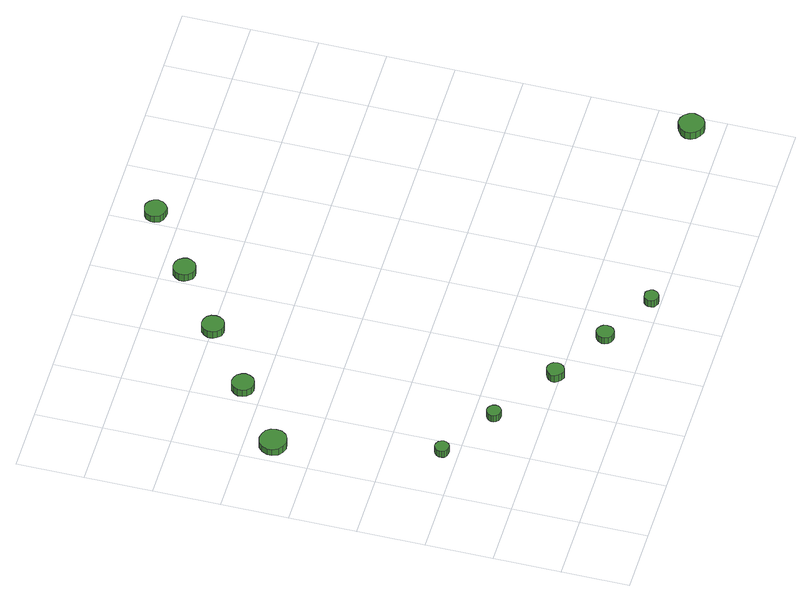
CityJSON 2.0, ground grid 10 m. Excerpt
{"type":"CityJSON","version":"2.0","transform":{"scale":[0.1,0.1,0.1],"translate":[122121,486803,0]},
"CityObjects":{
"tree1":{"type":"SolitaryVegetationObject","attributes":{"function":"something"},"geometry":[{"type":"MultiSurface","lod":"1","boundaries":[[[0,1,2,3,4,5,6,7,8,9,10,11,12,13,14]],[[15,16,17,18,19,20,21,22,23,24,25,26,27,28,29]],[[0,29,28,1]],[[1,28,27,2]],[[2,27,26,3]],[[3,26,25,4]],[[4,25,24,5]],[[5,24,23,6]],[[6,23,22,7]],[[7,22,21,8]],[[8,21,20,9]],[[9,20,19,10]],[[10,19,18,11]],[[11,18,17,12]],[[12,17,16,13]],[[13,16,15,14]],[[14,15,29,0]]]}]},
"tree2":{"type":"SolitaryVegetationObject","attributes":{"function":"something"},"geometry":[{"type":"MultiSurface","lod":"1","boundaries":[[[30,31,32,33,34,35,36,37,38,39,40,41,42,43,44]],[[45,46,47,48,49,50,51,52,53,54,55,56,57,58,59]],[[30,59,58,31]],[[31,58,57,32]],[[32,57,56,33]],[[33,56,55,34]],[[34,55,54,35]],[[35,54,53,36]],[[36,53,52,37]],[[37,52,51,38]],[[38,51,50,39]],[[39,50,49,40]],[[40,49,48,41]],[[41,48,47,42]],[[42,47,46,43]],[[43,46,45,44]],[[44,45,59,30]]]}]},
"tree3":{"type":"SolitaryVegetationObject","attributes":{"function":"something"},"geometry":[{"type":"MultiSurface","lod":"1","boundaries":[[[60,61,62,63,64,65,66,67,68,69,70,71,72,73,74]],[[75,76,77,78,79,80,81,82,83,84,85,86,87,88,89]],[[60,89,88,61]],[[61,88,87,62]],[[62,87,86,63]],[[63,86,85,64]],[[64,85,84,65]],[[65,84,83,66]],[[66,83,82,67]],[[67,82,81,68]],[[68,81,80,69]],[[69,80,79,70]],[[70,79,78,71]],[[71,78,77,72]],[[72,77,76,73]],[[73,76,75,74]],[[74,75,89,60]]]}]},
"tree4":{"type":"SolitaryVegetationObject","attributes":{"function":"something"},"geometry":[{"type":"MultiSurface","lod":"1","boundaries":[[[90,91,92,93,94,95,96,97,98,99,100,101,102,103,104]],[[105,106,107,108,109,110,111,112,113,114,115,116,117,118,119]],[[90,119,118,91]],[[91,118,117,92]],[[92,117,116,93]],[[93,116,115,94]],[[94,115,114,95]],[[95,114,113,96]],[[96,113,112,97]],[[97,112,111,98]],[[98,111,110,99]],[[99,110,109,100]],[[100,109,108,101]],[[101,108,107,102]],[[102,107,106,103]],[[103,106,105,104]],[[104,105,119,90]]]}]},
"tree5":{"type":"SolitaryVegetationObject","attributes":{"function":"something"},"geometry":[{"type":"MultiSurface","lod":"1","boundaries":[[[120,121,122,123,124,125,126,127,128,129,130,131,132,133,134]],[[135,136,137,138,139,140,141,142,143,144,145,146,147,148,149]],[[120,149,148,121]],[[121,148,147,122]],[[122,147,146,123]],[[123,146,145,124]],[[124,145,144,125]],[[125,144,143,126]],[[126,143,142,127]],[[127,142,141,128]],[[128,141,140,129]],[[129,140,139,130]],[[130,139,138,131]],[[131,138,137,132]],[[132,137,136,133]],[[133,136,135,134]],[[134,135,149,120]]]}]},
"tree6":{"type":"SolitaryVegetationObject","attributes":{"function":"something"},"geometry":[{"type":"MultiSurface","lod":"1","boundaries":[[[150,151,152,153,154,155,156,157,158,159,160,161,162,163,164]],[[165,166,167,168,169,170,171,172,173,174,175,176,177,178,179]],[[150,179,178,151]],[[151,178,177,152]],[[152,177,176,153]],[[153,176,175,154]],[[154,175,174,155]],[[155,174,173,156]],[[156,173,172,157]],[[157,172,171,158]],[[158,171,170,159]],[[159,170,169,160]],[[160,169,168,161]],[[161,168,167,162]],[[162,167,166,163]],[[163,166,165,164]],[[164,165,179,150]]]}]},
"tree7":{"type":"SolitaryVegetationObject","attributes":{"function":"something"},"geometry":[{"type":"MultiSurface","lod":"1","boundaries":[[[180,181,182,183,184,185,186,187,188,189,190,191,192,193,194]],[[195,196,197,198,199,200,201,202,203,204,205,206,207,208,209]],[[180,209,208,181]],[[181,208,207,182]],[[182,207,206,183]],[[183,206,205,184]],[[184,205,204,185]],[[185,204,203,186]],[[186,203,202,187]],[[187,202,201,188]],[[188,201,200,189]],[[189,200,199,190]],[[190,199,198,191]],[[191,198,197,192]],[[192,197,196,193]],[[193,196,195,194]],[[194,195,209,180]]]}]},
"tree8":{"type":"SolitaryVegetationObject","attributes":{"function":"something"},"geometry":[{"type":"MultiSurface","lod":"1","boundaries":[[[210,211,212,213,214,215,216,217,218,219,220,221,222,223,224]],[[225,226,227,228,229,230,231,232,233,234,235,236,237,238,239]],[[210,239,238,211]],[[211,238,237,212]],[[212,237,236,213]],[[213,236,235,214]],[[214,235,234,215]],[[215,234,233,216]],[[216,233,232,217]],[[217,232,231,218]],[[218,231,230,219]],[[219,230,229,220]],[[220,229,228,221]],[[221,228,227,222]],[[222,227,226,223]],[[223,226,225,224]],[[224,225,239,210]]]}]},
"tree9":{"type":"SolitaryVegetationObject","attributes":{"function":"something"},"geometry":[{"type":"MultiSurface","lod":"1","boundaries":[[[240,241,242,243,244,245,246,247,248,249,250,251,252,253,254]],[[255,256,257,258,259,260,261,262,263,264,265,266,267,268,269]],[[240,269,268,241]],[[241,268,267,242]],[[242,267,266,243]],[[243,266,265,244]],[[244,265,264,245]],[[245,264,263,246]],[[246,263,262,247]],[[247,262,261,248]],[[248,261,260,249]],[[249,260,259,250]],[[250,259,258,251]],[[251,258,257,252]],[[252,257,256,253]],[[253,256,255,254]],[[254,255,269,240]]]}]},
"tree10":{"type":"SolitaryVegetationObject","attributes":{"function":"something"},"geometry":[{"type":"MultiSurface","lod":"1","boundaries":[[[270,271,272,273,274,275,276,277,278,279,280,281,282,283,284]],[[285,286,287,288,289,290,291,292,293,294,295,296,297,298,299]],[[270,299,298,271]],[[271,298,297,272]],[[272,297,296,273]],[[273,296,295,274]],[[274,295,294,275]],[[275,294,293,276]],[[276,293,292,277]],[[277,292,291,278]],[[278,291,290,279]],[[279,290,289,280]],[[280,289,288,281]],[[281,288,287,282]],[[282,287,286,283]],[[283,286,285,284]],[[284,285,299,270]]]}]},
"tree11":{"type":"SolitaryVegetationObject","attributes":{"function":"something"},"geometry":[{"type":"MultiSurface","lod":"1","boundaries":[[[300,301,302,303,304,305,306,307,308,309,310,311,312,313,314]],[[315,316,317,318,319,320,321,322,323,324,325,326,327,328,329]],[[300,329,328,301]],[[301,328,327,302]],[[302,327,326,303]],[[303,326,325,304]],[[304,325,324,305]],[[305,324,323,306]],[[306,323,322,307]],[[307,322,321,308]],[[308,321,320,309]],[[309,320,319,310]],[[310,319,318,311]],[[311,318,317,312]],[[312,317,316,313]],[[313,316,315,314]],[[314,315,329,300]]]}]}
},
"vertices":[
[86,223,28],[85,227,28],[82,231,28],[78,233,28],[74,234,28],[70,232,28],[66,229,28],[65,225,28],[65,221,28],[66,217,28],[70,214,28],[74,213,28],[78,213,28],[82,215,28],[85,219,28],[85,219,16],[82,215,16],[78,213,16],[74,213,16],[70,214,16],[66,217,16],[65,221,16],[65,225,16],[66,229,16],[70,232,16],[74,234,16],[78,233,16],[82,231,16],[85,227,16],[86,223,16],
[48,458,25],[47,466,25],[42,473,25],[34,477,25],[26,478,25],[18,476,25],[12,470,25],[8,462,25],[8,454,25],[12,446,25],[18,441,25],[26,438,25],[34,439,25],[42,443,25],[47,450,25],[47,450,13],[42,443,13],[34,439,13],[26,438,13],[18,441,13],[12,446,13],[8,454,13],[8,462,13],[12,470,13],[18,476,13],[26,478,13],[34,477,13],[42,473,13],[47,466,13],[48,458,13],
[172,170,28],[171,175,28],[168,178,28],[164,180,28],[160,181,28],[156,179,28],[153,176,28],[151,172,28],[151,168,28],[153,164,28],[156,161,28],[160,160,28],[164,160,28],[168,162,28],[171,166,28],[171,166,15],[168,162,15],[164,160,15],[160,160,15],[156,161,15],[153,164,15],[151,168,15],[151,172,15],[153,176,15],[156,179,15],[160,181,15],[164,180,15],[168,178,15],[171,175,15],[172,170,15],
[142,529,24],[140,535,24],[136,541,24],[130,544,24],[124,545,24],[117,543,24],[112,538,24],[109,532,24],[109,525,24],[112,519,24],[117,514,24],[124,512,24],[130,513,24],[136,516,24],[140,522,24],[140,522,11],[136,516,11],[130,513,11],[124,512,11],[117,514,11],[112,519,11],[109,525,11],[109,532,11],[112,538,11],[117,543,11],[124,545,11],[130,544,11],[136,541,11],[140,535,11],[142,529,11],
[275,107,27],[274,113,27],[271,117,27],[266,120,27],[261,120,27],[256,118,27],[252,115,27],[249,110,27],[249,105,27],[252,100,27],[256,96,27],[261,94,27],[266,95,27],[271,98,27],[274,102,27],[274,102,14],[271,98,14],[266,95,14],[261,94,14],[256,96,14],[252,100,14],[249,105,14],[249,110,14],[252,115,14],[256,118,14],[261,120,14],[266,120,14],[271,117,14],[274,113,14],[275,107,14],
[365,59,25],[364,64,25],[361,68,25],[356,71,25],[351,72,25],[346,70,25],[342,66,25],[340,61,25],[340,56,25],[342,51,25],[346,48,25],[351,46,25],[356,46,25],[361,49,25],[364,53,25],[364,53,13],[361,49,13],[356,46,13],[351,46,13],[346,48,13],[342,51,13],[340,56,13],[340,61,13],[342,66,13],[346,70,13],[351,72,13],[356,71,13],[361,68,13],[364,64,13],[365,59,13],
[240,599,23],[239,606,23],[235,612,23],[229,615,23],[222,616,23],[216,614,23],[211,609,23],[208,603,23],[208,596,23],[211,590,23],[216,585,23],[222,583,23],[229,584,23],[235,587,23],[239,593,23],[239,593,10],[235,587,10],[229,584,10],[222,583,10],[216,585,10],[211,590,10],[208,596,10],[208,603,10],[211,609,10],[216,614,10],[222,616,10],[229,615,10],[235,612,10],[239,606,10],[240,599,10],
[448,14,25],[447,18,25],[444,22,25],[441,24,25],[436,24,25],[432,23,25],[429,20,25],[427,16,25],[427,12,25],[429,7,25],[432,5,25],[436,3,25],[441,4,25],[444,6,25],[447,9,25],[447,9,12],[444,6,12],[441,4,12],[436,3,12],[432,5,12],[429,7,12],[427,12,12],[427,16,12],[429,20,12],[432,23,12],[436,24,12],[441,24,12],[444,22,12],[447,18,12],[448,14,12],
[338,668,22],[336,674,22],[332,680,22],[326,683,22],[319,684,22],[313,682,22],[308,677,22],[305,671,22],[305,664,22],[308,658,22],[313,653,22],[319,651,22],[326,652,22],[332,655,22],[336,661,22],[336,661,9],[332,655,9],[326,652,9],[319,651,9],[313,653,9],[308,658,9],[305,664,9],[305,671,9],[308,677,9],[313,682,9],[319,684,9],[326,683,9],[332,680,9],[336,674,9],[338,668,9],
[437,737,21],[435,744,21],[431,749,21],[425,753,21],[419,753,21],[412,751,21],[407,747,21],[404,740,21],[404,734,21],[407,727,21],[412,723,21],[419,721,21],[425,721,21],[431,725,21],[435,730,21],[435,730,9],[431,725,9],[425,721,9],[419,721,9],[412,723,9],[407,727,9],[404,734,9],[404,740,9],[407,747,9],[412,751,9],[419,753,9],[425,753,9],[431,749,9],[435,744,9],[437,737,9],
[795,47,23],[793,55,23],[789,61,23],[782,65,23],[774,66,23],[767,63,23],[761,58,23],[757,51,23],[757,43,23],[761,36,23],[767,31,23],[774,28,23],[782,29,23],[789,33,23],[793,39,23],[793,39,10],[789,33,10],[782,29,10],[774,28,10],[767,31,10],[761,36,10],[757,43,10],[757,51,10],[761,58,10],[767,63,10],[774,66,10],[782,65,10],[789,61,10],[793,55,10],[795,47,10]
]}
